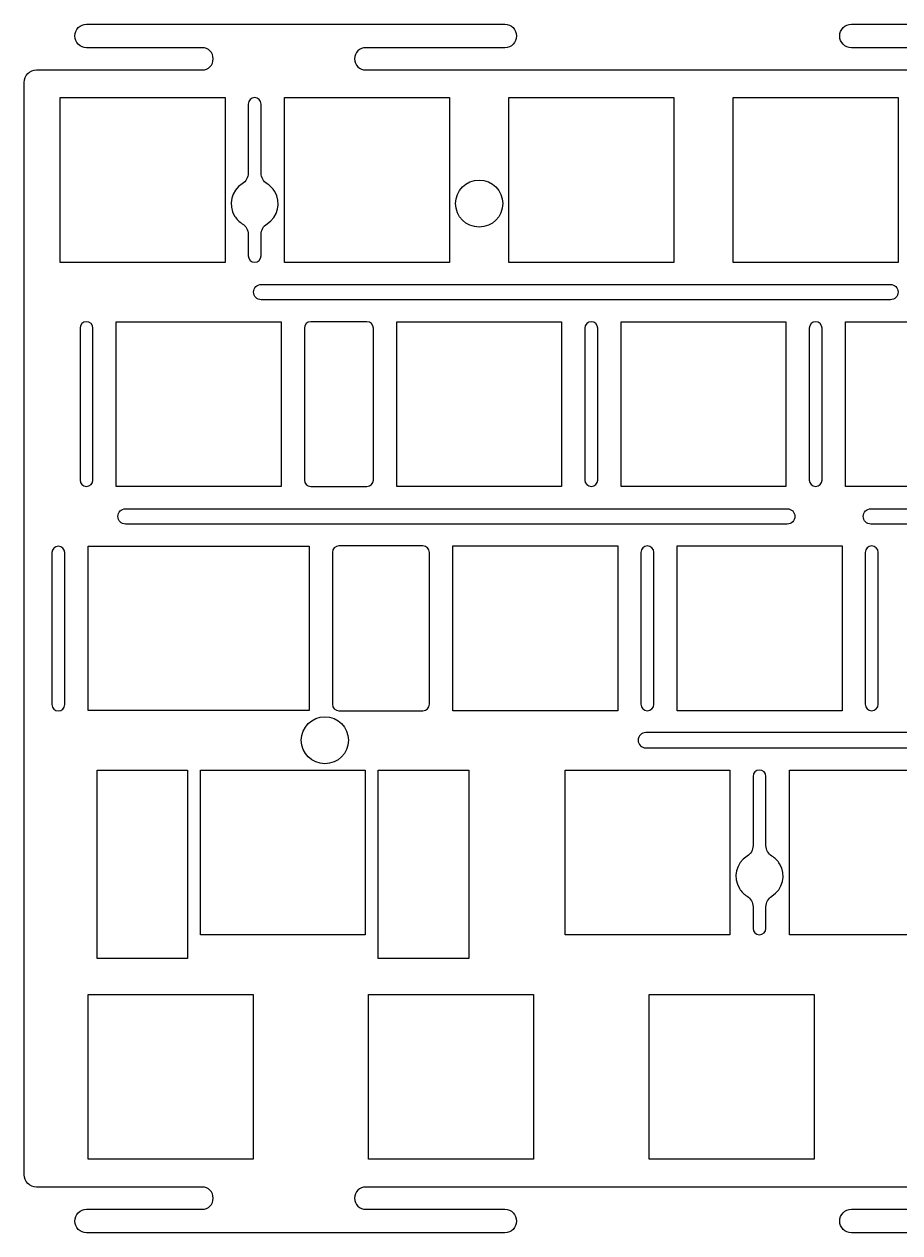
# Model space of a CAD drawing. Header units: millimetres. Extents: x -367 to 368, y -81 to 81.
# Drawn here: x -367.2 to -292.8, y -81.1 to 21.6 of the extents above; entities that cross this region are included whole.
import ezdxf

# ---------------------------------------------------------------- set-up
doc = ezdxf.new("R2010")
doc.units = ezdxf.units.MM
doc.header["$MEASUREMENT"] = 0
doc.layers.add('Ä¬ÈÏÖµ', color=7, linetype='Continuous', lineweight=0)

msp = doc.modelspace()

# ---------------------------------------------------------------- linework, layer by layer
at = {"layer": 'Ä¬ÈÏÖµ', "color": 7, "lineweight": 25, "true_color": 0xffffff}
for points in [[(-364.14, 1.4), (-364.14, 15.4), (-350.14, 15.4), (-350.14, 1.4)], [(-345.09, 1.4), (-345.09, 15.4), (-331.09, 15.4), (-331.09, 1.4)], [(-326.04, 1.4), (-326.04, 15.4), (-312.04, 15.4), (-312.04, 1.4)], [(-306.99, 1.4), (-306.99, 15.4), (-292.99, 15.4), (-292.99, 1.4)], [(-359.38, -17.64), (-359.38, -3.64), (-345.38, -3.64), (-345.38, -17.64)], [(-335.56, -17.64), (-335.56, -3.64), (-321.56, -3.64), (-321.56, -17.64)], [(-316.51, -17.64), (-316.51, -3.64), (-302.51, -3.64), (-302.51, -17.64)], [(-297.46, -17.64), (-297.46, -3.64), (-283.46, -3.64), (-283.46, -17.64)], [(-361.77, -36.66), (-361.77, -22.71), (-343, -22.71), (-343, -36.66)], [(-330.8, -36.69), (-330.8, -22.69), (-316.8, -22.69), (-316.8, -36.69)], [(-311.75, -36.69), (-311.75, -22.69), (-297.75, -22.69), (-297.75, -36.69)], [(-361, -57.74), (-361, -41.74), (-353.33, -41.74), (-353.33, -57.74)], [(-352.23, -55.74), (-352.23, -41.74), (-338.23, -41.74), (-338.23, -55.74)], [(-329.45, -57.74), (-337.13, -57.74), (-337.13, -41.74), (-329.45, -41.74)], [(-321.27, -55.74), (-321.27, -41.74), (-307.27, -41.74), (-307.27, -55.74)], [(-302.22, -55.74), (-302.22, -41.74), (-288.22, -41.74), (-288.22, -55.74)], [(-361.76, -74.8), (-361.76, -60.8), (-347.76, -60.8), (-347.76, -74.8)], [(-337.95, -74.8), (-337.95, -60.8), (-323.95, -60.8), (-323.95, -74.8)], [(-314.13, -74.8), (-314.13, -60.8), (-300.13, -60.8), (-300.13, -74.8)]]:
    msp.add_lwpolyline(points, close=True, dxfattribs=at)
for centre in [(-328.56, 6.4), (-341.66, -39.2)]:
    msp.add_circle(centre, 2, dxfattribs=at)
for points, knots in [([(-232.01, -79.05), (-232.56, -79.05), (-233.01, -79.5), (-233.01, -80.05), (-233.01, -80.6), (-232.56, -81.05), (-232.01, -81.05), (-232.01, -81.05), (-196.51, -81.05), (-196.51, -81.05), (-195.96, -81.05), (-195.51, -80.6), (-195.51, -80.05), (-195.51, -79.5), (-195.96, -79.05), (-196.51, -79.05), (-196.51, -79.05), (-208.32, -79.05), (-208.32, -79.05), (-208.84, -79.05), (-209.26, -78.63), (-209.26, -78.11), (-209.26, -77.58), (-208.84, -77.16), (-208.32, -77.16), (-208.32, -77.16), (-155.27, -77.16), (-155.27, -77.16), (-154.75, -77.16), (-154.32, -77.58), (-154.32, -78.1), (-154.32, -78.63), (-154.75, -79.05), (-155.27, -79.05), (-155.27, -79.05), (-167.07, -79.05), (-167.07, -79.05), (-167.63, -79.05), (-168.07, -79.5), (-168.07, -80.05), (-168.07, -80.6), (-167.63, -81.05), (-167.07, -81.05), (-167.07, -81.05), (-131.57, -81.05), (-131.57, -81.05), (-131.02, -81.05), (-130.57, -80.6), (-130.57, -80.05), (-130.57, -79.5), (-131.02, -79.05), (-131.57, -79.05), (-131.57, -79.05), (-143.38, -79.05), (-143.38, -79.05), (-143.9, -79.05), (-144.32, -78.63), (-144.32, -78.11), (-144.32, -77.58), (-143.9, -77.16), (-143.38, -77.16), (-143.38, -77.16), (-90.33, -77.16), (-90.33, -77.16), (-89.81, -77.16), (-89.39, -77.58), (-89.39, -78.1), (-89.39, -78.63), (-89.81, -79.05), (-90.33, -79.05), (-90.33, -79.05), (-102.14, -79.05), (-102.14, -79.05), (-102.69, -79.05), (-103.14, -79.5), (-103.14, -80.05), (-103.14, -80.6), (-102.69, -81.05), (-102.14, -81.05), (-102.14, -81.05), (-66.64, -81.05), (-66.64, -81.05), (-66.08, -81.05), (-65.64, -80.6), (-65.64, -80.05), (-65.64, -79.5), (-66.08, -79.05), (-66.64, -79.05), (-66.64, -79.05), (-76.44, -79.05), (-76.44, -79.05), (-76.96, -79.05), (-77.38, -78.63), (-77.39, -78.11), (-77.39, -77.58), (-76.96, -77.16), (-76.44, -77.16), (-76.44, -77.16), (-63.38, -77.16), (-63.38, -77.16), (-62.8, -77.16), (-62.33, -76.69), (-62.33, -76.11), (-62.33, -76.11), (-62.33, 16.7), (-62.33, 16.7), (-62.33, 17.28), (-62.8, 17.75), (-63.38, 17.75), (-63.38, 17.75), (-76.44, 17.75), (-76.44, 17.75), (-76.96, 17.75), (-77.39, 18.17), (-77.39, 18.7), (-77.39, 19.22), (-76.96, 19.64), (-76.44, 19.64), (-76.44, 19.64), (-66.64, 19.64), (-66.64, 19.64), (-66.08, 19.64), (-65.64, 20.09), (-65.64, 20.64), (-65.64, 21.19), (-66.08, 21.64), (-66.64, 21.64), (-66.64, 21.64), (-102.14, 21.64), (-102.14, 21.64), (-102.69, 21.64), (-103.14, 21.19), (-103.14, 20.64), (-103.14, 20.09), (-102.69, 19.64), (-102.14, 19.64), (-102.14, 19.64), (-90.33, 19.64), (-90.33, 19.64), (-89.81, 19.64), (-89.39, 19.22), (-89.39, 18.7), (-89.39, 18.18), (-89.81, 17.75), (-90.33, 17.75), (-90.33, 17.75), (-143.38, 17.75), (-143.38, 17.75), (-143.9, 17.75), (-144.32, 18.17), (-144.32, 18.7), (-144.32, 19.22), (-143.9, 19.64), (-143.38, 19.64), (-143.38, 19.64), (-131.57, 19.64), (-131.57, 19.64), (-131.02, 19.64), (-130.57, 20.09), (-130.57, 20.64), (-130.57, 21.19), (-131.02, 21.64), (-131.57, 21.64), (-131.57, 21.64), (-167.07, 21.64), (-167.07, 21.64), (-167.63, 21.64), (-168.07, 21.19), (-168.07, 20.64), (-168.07, 20.09), (-167.63, 19.64), (-167.07, 19.64), (-167.07, 19.64), (-155.27, 19.64), (-155.27, 19.64), (-154.75, 19.64), (-154.32, 19.22), (-154.32, 18.7), (-154.32, 18.18), (-154.75, 17.75), (-155.27, 17.75), (-155.27, 17.75), (-208.32, 17.75), (-208.32, 17.75), (-208.84, 17.75), (-209.26, 18.17), (-209.26, 18.7), (-209.26, 19.22), (-208.84, 19.64), (-208.32, 19.64), (-208.32, 19.64), (-196.51, 19.64), (-196.51, 19.64), (-195.96, 19.64), (-195.51, 20.09), (-195.51, 20.64), (-195.51, 21.19), (-195.96, 21.64), (-196.51, 21.64), (-196.51, 21.64), (-232.01, 21.64), (-232.01, 21.64), (-232.56, 21.64), (-233.01, 21.19), (-233.01, 20.64), (-233.01, 20.09), (-232.56, 19.64), (-232.01, 19.64), (-232.01, 19.64), (-220.21, 19.64), (-220.21, 19.64), (-219.68, 19.64), (-219.26, 19.22), (-219.26, 18.7), (-219.26, 18.18), (-219.68, 17.75), (-220.21, 17.75), (-220.21, 17.75), (-273.25, 17.75), (-273.25, 17.75), (-273.78, 17.75), (-274.2, 18.17), (-274.2, 18.7), (-274.2, 19.22), (-273.78, 19.64), (-273.25, 19.64), (-273.25, 19.64), (-261.45, 19.64), (-261.45, 19.64), (-260.9, 19.64), (-260.45, 20.09), (-260.45, 20.64), (-260.45, 21.19), (-260.9, 21.64), (-261.45, 21.64), (-261.45, 21.64), (-296.95, 21.64), (-296.95, 21.64), (-297.5, 21.64), (-297.95, 21.19), (-297.95, 20.64), (-297.95, 20.09), (-297.5, 19.64), (-296.95, 19.64), (-296.95, 19.64), (-285.14, 19.64), (-285.14, 19.64), (-284.62, 19.64), (-284.2, 19.22), (-284.2, 18.7), (-284.2, 18.18), (-284.62, 17.75), (-285.14, 17.75), (-285.14, 17.75), (-338.19, 17.75), (-338.19, 17.75), (-338.71, 17.75), (-339.14, 18.17), (-339.14, 18.7), (-339.14, 19.22), (-338.71, 19.64), (-338.19, 19.64), (-338.19, 19.64), (-326.39, 19.64), (-326.39, 19.64), (-325.83, 19.64), (-325.39, 20.09), (-325.39, 20.64), (-325.39, 21.19), (-325.83, 21.64), (-326.39, 21.64), (-326.39, 21.64), (-361.89, 21.64), (-361.89, 21.64), (-362.44, 21.64), (-362.89, 21.19), (-362.89, 20.64), (-362.89, 20.09), (-362.44, 19.64), (-361.89, 19.64), (-361.89, 19.64), (-352.08, 19.64), (-352.08, 19.64), (-351.56, 19.64), (-351.14, 19.22), (-351.14, 18.7), (-351.14, 18.18), (-351.56, 17.75), (-352.08, 17.75), (-352.08, 17.75), (-366.14, 17.75), (-366.14, 17.75), (-366.72, 17.75), (-367.19, 17.28), (-367.19, 16.7), (-367.19, 16.7), (-367.19, -76.11), (-367.19, -76.11), (-367.19, -76.69), (-366.72, -77.16), (-366.14, -77.16), (-366.14, -77.16), (-352.08, -77.16), (-352.08, -77.16), (-351.56, -77.16), (-351.14, -77.58), (-351.14, -78.1), (-351.14, -78.63), (-351.56, -79.05), (-352.08, -79.05), (-352.08, -79.05), (-361.89, -79.05), (-361.89, -79.05), (-362.44, -79.05), (-362.89, -79.5), (-362.89, -80.05), (-362.89, -80.6), (-362.44, -81.05), (-361.89, -81.05), (-361.89, -81.05), (-326.39, -81.05), (-326.39, -81.05), (-325.83, -81.05), (-325.39, -80.6), (-325.39, -80.05), (-325.39, -79.5), (-325.83, -79.05), (-326.39, -79.05), (-326.39, -79.05), (-338.19, -79.05), (-338.19, -79.05), (-338.71, -79.05), (-339.14, -78.63), (-339.14, -78.11), (-339.14, -77.58), (-338.71, -77.16), (-338.19, -77.16), (-338.19, -77.16), (-285.14, -77.16), (-285.14, -77.16), (-284.62, -77.16), (-284.2, -77.58), (-284.2, -78.1), (-284.2, -78.63), (-284.62, -79.05), (-285.14, -79.05), (-285.14, -79.05), (-296.95, -79.05), (-296.95, -79.05), (-297.5, -79.05), (-297.95, -79.5), (-297.95, -80.05), (-297.95, -80.6), (-297.5, -81.05), (-296.95, -81.05), (-296.95, -81.05), (-261.45, -81.05), (-261.45, -81.05), (-260.9, -81.05), (-260.45, -80.6), (-260.45, -80.05), (-260.45, -79.5), (-260.9, -79.05), (-261.45, -79.05), (-261.45, -79.05), (-273.25, -79.05), (-273.25, -79.05), (-273.77, -79.05), (-274.2, -78.63), (-274.2, -78.11), (-274.2, -77.58), (-273.78, -77.16), (-273.25, -77.16), (-273.25, -77.16), (-220.21, -77.16), (-220.21, -77.16), (-219.68, -77.16), (-219.26, -77.58), (-219.26, -78.1), (-219.26, -78.63), (-219.68, -79.05), (-220.21, -79.05), (-220.21, -79.05), (-232.01, -79.05), (-232.01, -79.05)], [0, 0, 0, 0, 1, 1, 1, 2, 2, 2, 3, 3, 3, 4, 4, 4, 5, 5, 5, 6, 6, 6, 7, 7, 7, 8, 8, 8, 9, 9, 9, 10, 10, 10, 11, 11, 11, 12, 12, 12, 13, 13, 13, 14, 14, 14, 15, 15, 15, 16, 16, 16, 17, 17, 17, 18, 18, 18, 19, 19, 19, 20, 20, 20, 21, 21, 21, 22, 22, 22, 23, 23, 23, 24, 24, 24, 25, 25, 25, 26, 26, 26, 27, 27, 27, 28, 28, 28, 29, 29, 29, 30, 30, 30, 31, 31, 31, 32, 32, 32, 33, 33, 33, 34, 34, 34, 35, 35, 35, 36, 36, 36, 37, 37, 37, 38, 38, 38, 39, 39, 39, 40, 40, 40, 41, 41, 41, 42, 42, 42, 43, 43, 43, 44, 44, 44, 45, 45, 45, 46, 46, 46, 47, 47, 47, 48, 48, 48, 49, 49, 49, 50, 50, 50, 51, 51, 51, 52, 52, 52, 53, 53, 53, 54, 54, 54, 55, 55, 55, 56, 56, 56, 57, 57, 57, 58, 58, 58, 59, 59, 59, 60, 60, 60, 61, 61, 61, 62, 62, 62, 63, 63, 63, 64, 64, 64, 65, 65, 65, 66, 66, 66, 67, 67, 67, 68, 68, 68, 69, 69, 69, 70, 70, 70, 71, 71, 71, 72, 72, 72, 73, 73, 73, 74, 74, 74, 75, 75, 75, 76, 76, 76, 77, 77, 77, 78, 78, 78, 79, 79, 79, 80, 80, 80, 81, 81, 81, 82, 82, 82, 83, 83, 83, 84, 84, 84, 85, 85, 85, 86, 86, 86, 87, 87, 87, 88, 88, 88, 89, 89, 89, 90, 90, 90, 91, 91, 91, 92, 92, 92, 93, 93, 93, 94, 94, 94, 95, 95, 95, 96, 96, 96, 97, 97, 97, 98, 98, 98, 99, 99, 99, 100, 100, 100, 101, 101, 101, 102, 102, 102, 103, 103, 103, 104, 104, 104, 105, 105, 105, 106, 106, 106, 107, 107, 107, 108, 108, 108, 109, 109, 109, 110, 110, 110, 111, 111, 111, 112, 112, 112, 113, 113, 113, 114, 114, 114, 115, 115, 115, 116, 116, 116, 117, 117, 117, 118, 118, 118, 119, 119, 119, 120, 120, 120, 121, 121, 121, 122, 122, 122, 123, 123, 123, 124, 124, 124, 125, 125, 125, 126, 126, 126, 127, 127, 127, 128, 128, 128, 128]), ([(-348.17, 3.79), (-348.17, 4.16), (-348.36, 4.5), (-348.67, 4.69), (-348.94, 4.85), (-349.16, 5.07), (-349.32, 5.34), (-349.9, 6.28), (-349.61, 7.51), (-348.67, 8.09), (-348.36, 8.28), (-348.17, 8.62), (-348.17, 8.98), (-348.17, 8.98), (-348.17, 14.86), (-348.17, 14.86), (-348.17, 14.86), (-348.17, 14.86), (-348.17, 14.86), (-348.17, 15.16), (-347.93, 15.41), (-347.62, 15.41), (-347.32, 15.41), (-347.07, 15.16), (-347.07, 14.86), (-347.07, 14.86), (-347.07, 8.99), (-347.07, 8.99), (-347.07, 8.62), (-346.88, 8.28), (-346.57, 8.09), (-346.31, 7.93), (-346.08, 7.7), (-345.92, 7.43), (-345.34, 6.49), (-345.63, 5.26), (-346.57, 4.68), (-346.88, 4.49), (-347.07, 4.15), (-347.07, 3.79), (-347.07, 3.79), (-347.07, 1.96), (-347.07, 1.96), (-347.07, 1.96), (-347.07, 1.96), (-347.07, 1.96), (-347.07, 1.66), (-347.32, 1.41), (-347.62, 1.41), (-347.93, 1.41), (-348.17, 1.66), (-348.17, 1.96), (-348.17, 1.96), (-348.17, 3.79), (-348.17, 3.79)], [0, 0, 0, 0, 1, 1, 1, 2, 2, 2, 3, 3, 3, 4, 4, 4, 5, 5, 5, 6, 6, 6, 7, 7, 7, 8, 8, 8, 9, 9, 9, 10, 10, 10, 11, 11, 11, 12, 12, 12, 13, 13, 13, 14, 14, 14, 15, 15, 15, 16, 16, 16, 17, 17, 17, 18, 18, 18, 18]), ([(-347.06, -0.47), (-347.42, -0.47), (-347.71, -0.76), (-347.71, -1.12), (-347.71, -1.48), (-347.42, -1.77), (-347.06, -1.77), (-347.06, -1.77), (-293.64, -1.77), (-293.64, -1.77), (-293.28, -1.77), (-292.99, -1.48), (-292.99, -1.12), (-292.99, -0.76), (-293.28, -0.47), (-293.64, -0.47), (-293.64, -0.47), (-347.06, -0.47), (-347.06, -0.47)], [0, 0, 0, 0, 1, 1, 1, 2, 2, 2, 3, 3, 3, 4, 4, 4, 5, 5, 5, 6, 6, 6, 6]), ([(-362.45, -4.19), (-362.45, -4.19), (-362.45, -4.19), (-362.45, -4.19), (-362.45, -3.89), (-362.21, -3.64), (-361.9, -3.64), (-361.6, -3.64), (-361.35, -3.89), (-361.35, -4.19), (-361.35, -4.19), (-361.35, -17.09), (-361.35, -17.09), (-361.35, -17.09), (-361.35, -17.09), (-361.35, -17.09), (-361.35, -17.39), (-361.6, -17.64), (-361.9, -17.64), (-362.21, -17.64), (-362.45, -17.39), (-362.45, -17.09), (-362.45, -17.09), (-362.45, -4.19), (-362.45, -4.19)], [0, 0, 0, 0, 1, 1, 1, 2, 2, 2, 3, 3, 3, 4, 4, 4, 5, 5, 5, 6, 6, 6, 7, 7, 7, 8, 8, 8, 8]), ([(-343.4, -17.09), (-343.4, -17.09), (-343.4, -4.19), (-343.4, -4.19), (-343.4, -4.19), (-343.4, -4.19), (-343.4, -4.19), (-343.4, -3.89), (-343.16, -3.64), (-342.85, -3.64), (-342.85, -3.64), (-338.09, -3.64), (-338.09, -3.64), (-338.09, -3.64), (-338.09, -3.64), (-338.09, -3.64), (-337.79, -3.64), (-337.54, -3.89), (-337.54, -4.19), (-337.54, -4.19), (-337.54, -17.09), (-337.54, -17.09), (-337.54, -17.09), (-337.54, -17.09), (-337.54, -17.09), (-337.54, -17.39), (-337.79, -17.64), (-338.09, -17.64), (-338.09, -17.64), (-342.85, -17.64), (-342.85, -17.64), (-342.85, -17.64), (-342.85, -17.64), (-342.85, -17.64), (-343.16, -17.64), (-343.4, -17.39), (-343.4, -17.09)], [0, 0, 0, 0, 1, 1, 1, 2, 2, 2, 3, 3, 3, 4, 4, 4, 5, 5, 5, 6, 6, 6, 7, 7, 7, 8, 8, 8, 9, 9, 9, 10, 10, 10, 11, 11, 11, 12, 12, 12, 12]), ([(-318.49, -4.19), (-318.49, -4.19), (-318.49, -17.09), (-318.49, -17.09), (-318.49, -17.09), (-318.49, -17.09), (-318.49, -17.09), (-318.49, -17.39), (-318.74, -17.64), (-319.04, -17.64), (-319.34, -17.64), (-319.59, -17.39), (-319.59, -17.09), (-319.59, -17.09), (-319.59, -4.19), (-319.59, -4.19), (-319.59, -4.19), (-319.59, -4.19), (-319.59, -4.19), (-319.59, -3.89), (-319.34, -3.64), (-319.04, -3.64), (-318.74, -3.64), (-318.49, -3.89), (-318.49, -4.19)], [0, 0, 0, 0, 1, 1, 1, 2, 2, 2, 3, 3, 3, 4, 4, 4, 5, 5, 5, 6, 6, 6, 7, 7, 7, 8, 8, 8, 8]), ([(-300.54, -4.19), (-300.54, -4.19), (-300.54, -4.19), (-300.54, -4.19), (-300.54, -3.89), (-300.29, -3.64), (-299.99, -3.64), (-299.69, -3.64), (-299.44, -3.89), (-299.44, -4.19), (-299.44, -4.19), (-299.44, -17.09), (-299.44, -17.09), (-299.44, -17.09), (-299.44, -17.09), (-299.44, -17.09), (-299.44, -17.39), (-299.69, -17.64), (-299.99, -17.64), (-300.29, -17.64), (-300.54, -17.39), (-300.54, -17.09), (-300.54, -17.09), (-300.54, -4.19), (-300.54, -4.19)], [0, 0, 0, 0, 1, 1, 1, 2, 2, 2, 3, 3, 3, 4, 4, 4, 5, 5, 5, 6, 6, 6, 7, 7, 7, 8, 8, 8, 8]), ([(-302.4, -19.53), (-302.4, -19.53), (-358.58, -19.53), (-358.58, -19.53), (-358.94, -19.53), (-359.23, -19.82), (-359.23, -20.18), (-359.23, -20.54), (-358.94, -20.83), (-358.58, -20.83), (-358.58, -20.83), (-302.4, -20.83), (-302.4, -20.83), (-302.04, -20.83), (-301.75, -20.54), (-301.75, -20.18), (-301.75, -19.82), (-302.04, -19.53), (-302.4, -19.53)], [0, 0, 0, 0, 1, 1, 1, 2, 2, 2, 3, 3, 3, 4, 4, 4, 5, 5, 5, 6, 6, 6, 6]), ([(-239.12, -19.53), (-239.12, -19.53), (-295.3, -19.53), (-295.3, -19.53), (-295.66, -19.53), (-295.95, -19.82), (-295.95, -20.18), (-295.95, -20.54), (-295.66, -20.83), (-295.3, -20.83), (-295.3, -20.83), (-239.12, -20.83), (-239.12, -20.83), (-238.76, -20.83), (-238.47, -20.54), (-238.47, -20.18), (-238.47, -19.82), (-238.76, -19.53), (-239.12, -19.53)], [0, 0, 0, 0, 1, 1, 1, 2, 2, 2, 3, 3, 3, 4, 4, 4, 5, 5, 5, 6, 6, 6, 6]), ([(-364.84, -23.26), (-364.84, -23.26), (-364.84, -23.26), (-364.84, -23.26), (-364.84, -22.96), (-364.59, -22.71), (-364.29, -22.71), (-363.99, -22.71), (-363.74, -22.96), (-363.74, -23.26), (-363.74, -23.26), (-363.74, -36.16), (-363.74, -36.16), (-363.74, -36.16), (-363.74, -36.16), (-363.74, -36.16), (-363.74, -36.47), (-363.99, -36.71), (-364.29, -36.71), (-364.59, -36.71), (-364.84, -36.47), (-364.84, -36.16), (-364.84, -36.16), (-364.84, -23.26), (-364.84, -23.26)], [0, 0, 0, 0, 1, 1, 1, 2, 2, 2, 3, 3, 3, 4, 4, 4, 5, 5, 5, 6, 6, 6, 7, 7, 7, 8, 8, 8, 8]), ([(-341.02, -36.14), (-341.02, -36.14), (-341.02, -23.24), (-341.02, -23.24), (-341.02, -23.24), (-341.02, -23.24), (-341.02, -23.24), (-341.02, -22.94), (-340.78, -22.69), (-340.47, -22.69), (-340.47, -22.69), (-333.33, -22.69), (-333.33, -22.69), (-333.33, -22.69), (-333.33, -22.69), (-333.33, -22.69), (-333.02, -22.69), (-332.78, -22.94), (-332.78, -23.24), (-332.78, -23.24), (-332.78, -36.14), (-332.78, -36.14), (-332.78, -36.14), (-332.78, -36.14), (-332.78, -36.14), (-332.78, -36.44), (-333.02, -36.69), (-333.33, -36.69), (-333.33, -36.69), (-340.47, -36.69), (-340.47, -36.69), (-340.47, -36.69), (-340.47, -36.69), (-340.47, -36.69), (-340.78, -36.69), (-341.02, -36.44), (-341.02, -36.14)], [0, 0, 0, 0, 1, 1, 1, 2, 2, 2, 3, 3, 3, 4, 4, 4, 5, 5, 5, 6, 6, 6, 7, 7, 7, 8, 8, 8, 9, 9, 9, 10, 10, 10, 11, 11, 11, 12, 12, 12, 12]), ([(-313.73, -23.24), (-313.73, -23.24), (-313.73, -36.14), (-313.73, -36.14), (-313.73, -36.14), (-313.73, -36.14), (-313.73, -36.14), (-313.73, -36.44), (-313.97, -36.69), (-314.28, -36.69), (-314.58, -36.69), (-314.83, -36.44), (-314.83, -36.14), (-314.83, -36.14), (-314.83, -23.24), (-314.83, -23.24), (-314.83, -23.24), (-314.83, -23.24), (-314.83, -23.24), (-314.83, -22.94), (-314.58, -22.69), (-314.28, -22.69), (-313.97, -22.69), (-313.73, -22.94), (-313.73, -23.24)], [0, 0, 0, 0, 1, 1, 1, 2, 2, 2, 3, 3, 3, 4, 4, 4, 5, 5, 5, 6, 6, 6, 7, 7, 7, 8, 8, 8, 8]), ([(-295.78, -23.24), (-295.78, -23.24), (-295.78, -23.24), (-295.78, -23.24), (-295.78, -22.94), (-295.53, -22.69), (-295.23, -22.69), (-294.92, -22.69), (-294.68, -22.94), (-294.68, -23.24), (-294.68, -23.24), (-294.68, -36.14), (-294.68, -36.14), (-294.68, -36.14), (-294.68, -36.14), (-294.68, -36.14), (-294.68, -36.44), (-294.92, -36.69), (-295.23, -36.69), (-295.53, -36.69), (-295.78, -36.44), (-295.78, -36.14), (-295.78, -36.14), (-295.78, -23.24), (-295.78, -23.24)], [0, 0, 0, 0, 1, 1, 1, 2, 2, 2, 3, 3, 3, 4, 4, 4, 5, 5, 5, 6, 6, 6, 7, 7, 7, 8, 8, 8, 8]), ([(-314.42, -39.85), (-314.77, -39.85), (-315.07, -39.56), (-315.07, -39.2), (-315.07, -38.84), (-314.77, -38.55), (-314.42, -38.55), (-314.42, -38.55), (-261.15, -38.55), (-261.15, -38.55), (-260.79, -38.55), (-260.5, -38.84), (-260.5, -39.2), (-260.5, -39.56), (-260.79, -39.85), (-261.15, -39.85), (-261.15, -39.85), (-314.42, -39.85), (-314.42, -39.85)], [0, 0, 0, 0, 1, 1, 1, 2, 2, 2, 3, 3, 3, 4, 4, 4, 5, 5, 5, 6, 6, 6, 6]), ([(-305.31, -53.34), (-305.31, -52.98), (-305.5, -52.64), (-305.81, -52.45), (-306.07, -52.29), (-306.29, -52.06), (-306.46, -51.8), (-307.04, -50.86), (-306.75, -49.63), (-305.81, -49.05), (-305.5, -48.86), (-305.31, -48.52), (-305.31, -48.15), (-305.31, -48.15), (-305.31, -42.28), (-305.31, -42.28), (-305.31, -42.28), (-305.31, -42.28), (-305.31, -42.28), (-305.31, -41.97), (-305.06, -41.73), (-304.76, -41.73), (-304.46, -41.73), (-304.21, -41.97), (-304.21, -42.28), (-304.21, -42.28), (-304.21, -48.15), (-304.21, -48.15), (-304.21, -48.51), (-304.02, -48.85), (-303.71, -49.04), (-303.44, -49.21), (-303.22, -49.43), (-303.05, -49.7), (-302.47, -50.64), (-302.77, -51.87), (-303.71, -52.45), (-304.02, -52.64), (-304.21, -52.98), (-304.21, -53.35), (-304.21, -53.35), (-304.21, -55.18), (-304.21, -55.18), (-304.21, -55.18), (-304.21, -55.18), (-304.21, -55.18), (-304.21, -55.48), (-304.46, -55.73), (-304.76, -55.73), (-305.06, -55.73), (-305.31, -55.48), (-305.31, -55.18), (-305.31, -55.18), (-305.31, -53.34), (-305.31, -53.34)], [0, 0, 0, 0, 1, 1, 1, 2, 2, 2, 3, 3, 3, 4, 4, 4, 5, 5, 5, 6, 6, 6, 7, 7, 7, 8, 8, 8, 9, 9, 9, 10, 10, 10, 11, 11, 11, 12, 12, 12, 13, 13, 13, 14, 14, 14, 15, 15, 15, 16, 16, 16, 17, 17, 17, 18, 18, 18, 18])]:
    msp.add_open_spline(points, degree=3, knots=knots, dxfattribs=at)

doc.saveas('drawing.dxf')
